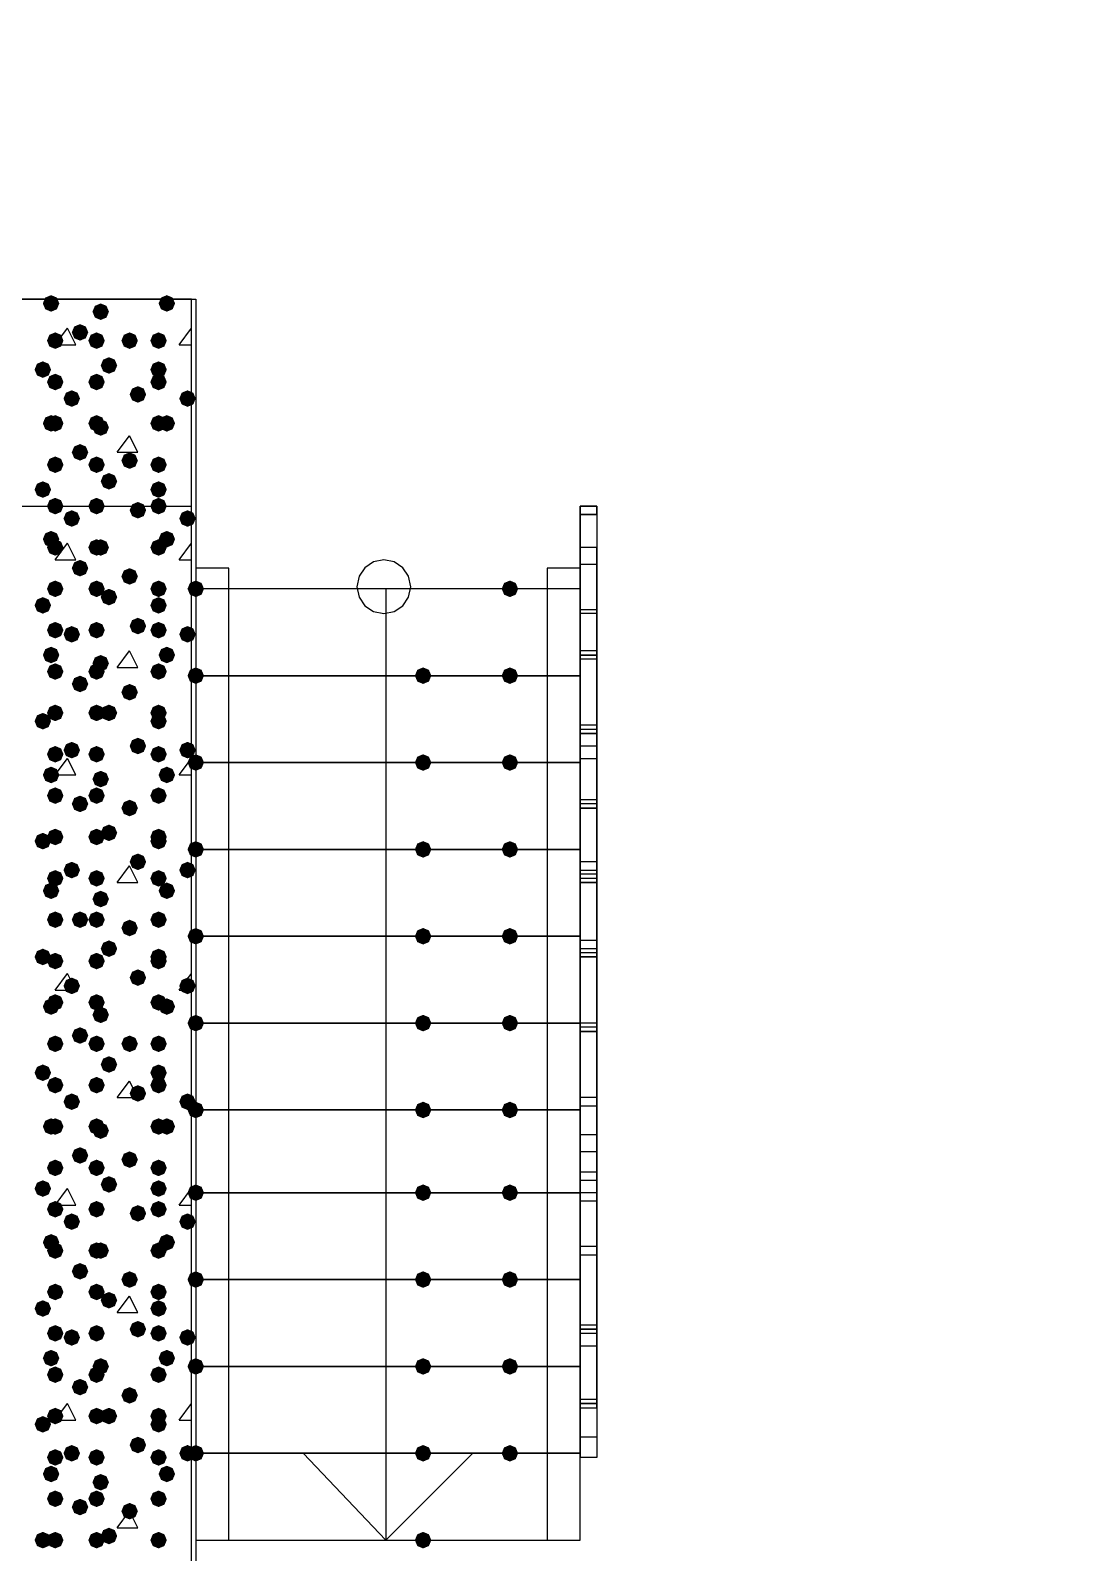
# Model space of a CAD drawing. Header units: millimetres. Extents: x 0 to 420, y 0 to 297.
# Drawn here: x 195.24 to 206.02, y 116.2 to 131.78 of the extents above; entities that cross this region are included whole.
import ezdxf

# ---------------------------------------------------------------- set-up
doc = ezdxf.new("R2010")
doc.units = ezdxf.units.MM
doc.layers.get('0').update_dxf_attribs({"linetype": 'CONTINUOUS'})

msp = doc.modelspace()

# ---------------------------------------------------------------- hatches: boundary and pattern name
at = {"true_color": 0x000007}
for points in [[(195.537667, 128.989667), (195.512796, 128.929871), (195.453, 128.905), (195.393204, 128.929871), (195.368333, 128.989667), (195.393204, 129.049462), (195.453, 129.074333), (195.512796, 129.049463)], [(196.723, 128.989667), (196.698129, 128.929871), (196.638333, 128.905), (196.578537, 128.929871), (196.553667, 128.989667), (196.578537, 129.049462), (196.638333, 129.074333), (196.698129, 129.049463)], [(196.045667, 128.905), (196.020796, 128.845204), (195.961, 128.820333), (195.901204, 128.845204), (195.876333, 128.905), (195.901204, 128.964796), (195.961, 128.989667), (196.020796, 128.964796)], [(195.58, 128.608667), (195.555129, 128.548871), (195.495333, 128.524), (195.435538, 128.548871), (195.410667, 128.608667), (195.435537, 128.668462), (195.495333, 128.693333), (195.555129, 128.668463)], [(195.834, 128.693333), (195.809129, 128.633537), (195.749333, 128.608667), (195.689538, 128.633537), (195.664667, 128.693333), (195.689537, 128.753129), (195.749333, 128.778), (195.809129, 128.753129)], [(196.003333, 128.608667), (195.978462, 128.548871), (195.918667, 128.524), (195.858871, 128.548871), (195.834, 128.608667), (195.858871, 128.668462), (195.918667, 128.693333), (195.978462, 128.668463)], [(196.342, 128.608667), (196.317129, 128.548871), (196.257333, 128.524), (196.197538, 128.548871), (196.172667, 128.608667), (196.197537, 128.668462), (196.257333, 128.693333), (196.317129, 128.668463)], [(196.638333, 128.608667), (196.613463, 128.548871), (196.553667, 128.524), (196.493871, 128.548871), (196.469, 128.608667), (196.493871, 128.668462), (196.553667, 128.693333), (196.613462, 128.668463)], [(195.453, 128.312333), (195.428129, 128.252537), (195.368333, 128.227667), (195.308538, 128.252537), (195.283667, 128.312333), (195.308537, 128.372129), (195.368333, 128.397), (195.428129, 128.372129)], [(196.130333, 128.354667), (196.105462, 128.294871), (196.045667, 128.27), (195.985871, 128.294871), (195.961, 128.354667), (195.985871, 128.414462), (196.045667, 128.439333), (196.105462, 128.414463)], [(196.638333, 128.312333), (196.613463, 128.252537), (196.553667, 128.227667), (196.493871, 128.252537), (196.469, 128.312333), (196.493871, 128.372129), (196.553667, 128.397), (196.613462, 128.372129)], [(195.58, 128.185333), (195.555129, 128.125538), (195.495333, 128.100667), (195.435538, 128.125538), (195.410667, 128.185333), (195.435537, 128.245129), (195.495333, 128.27), (195.555129, 128.245129)], [(196.003333, 128.185333), (195.978462, 128.125538), (195.918667, 128.100667), (195.858871, 128.125538), (195.834, 128.185333), (195.858871, 128.245129), (195.918667, 128.27), (195.978462, 128.245129)], [(196.638333, 128.185333), (196.613463, 128.125538), (196.553667, 128.100667), (196.493871, 128.125538), (196.469, 128.185333), (196.493871, 128.245129), (196.553667, 128.27), (196.613462, 128.245129)], [(195.749333, 128.016), (195.724463, 127.956204), (195.664667, 127.931333), (195.604871, 127.956204), (195.58, 128.016), (195.604871, 128.075796), (195.664667, 128.100667), (195.724462, 128.075796)], [(196.426667, 128.058333), (196.401796, 127.998538), (196.342, 127.973667), (196.282204, 127.998538), (196.257333, 128.058333), (196.282204, 128.118129), (196.342, 128.143), (196.401796, 128.118129)], [(196.934667, 128.016), (196.909796, 127.956204), (196.85, 127.931333), (196.790204, 127.956204), (196.765333, 128.016), (196.790204, 128.075796), (196.85, 128.100667), (196.909796, 128.075796)], [(195.537667, 127.762), (195.512796, 127.702204), (195.453, 127.677333), (195.393204, 127.702204), (195.368333, 127.762), (195.393204, 127.821796), (195.453, 127.846667), (195.512796, 127.821796)], [(195.58, 127.762), (195.555129, 127.702204), (195.495333, 127.677333), (195.435538, 127.702204), (195.410667, 127.762), (195.435537, 127.821796), (195.495333, 127.846667), (195.555129, 127.821796)], [(196.003333, 127.762), (195.978462, 127.702204), (195.918667, 127.677333), (195.858871, 127.702204), (195.834, 127.762), (195.858871, 127.821796), (195.918667, 127.846667), (195.978462, 127.821796)], [(196.045667, 127.719667), (196.020796, 127.659871), (195.961, 127.635), (195.901204, 127.659871), (195.876333, 127.719667), (195.901204, 127.779462), (195.961, 127.804333), (196.020796, 127.779463)], [(196.638333, 127.762), (196.613463, 127.702204), (196.553667, 127.677333), (196.493871, 127.702204), (196.469, 127.762), (196.493871, 127.821796), (196.553667, 127.846667), (196.613462, 127.821796)], [(196.723, 127.762), (196.698129, 127.702204), (196.638333, 127.677333), (196.578537, 127.702204), (196.553667, 127.762), (196.578537, 127.821796), (196.638333, 127.846667), (196.698129, 127.821796)], [(195.834, 127.465667), (195.809129, 127.405871), (195.749333, 127.381), (195.689538, 127.405871), (195.664667, 127.465667), (195.689537, 127.525462), (195.749333, 127.550333), (195.809129, 127.525463)], [(196.342, 127.381), (196.317129, 127.321204), (196.257333, 127.296333), (196.197538, 127.321204), (196.172667, 127.381), (196.197537, 127.440796), (196.257333, 127.465667), (196.317129, 127.440796)], [(195.58, 127.338667), (195.555129, 127.278871), (195.495333, 127.254), (195.435538, 127.278871), (195.410667, 127.338667), (195.435537, 127.398462), (195.495333, 127.423333), (195.555129, 127.398463)], [(196.003333, 127.338667), (195.978462, 127.278871), (195.918667, 127.254), (195.858871, 127.278871), (195.834, 127.338667), (195.858871, 127.398462), (195.918667, 127.423333), (195.978462, 127.398463)], [(196.638333, 127.338667), (196.613463, 127.278871), (196.553667, 127.254), (196.493871, 127.278871), (196.469, 127.338667), (196.493871, 127.398462), (196.553667, 127.423333), (196.613462, 127.398463)], [(195.453, 127.084667), (195.428129, 127.024871), (195.368333, 127), (195.308538, 127.024871), (195.283667, 127.084667), (195.308537, 127.144462), (195.368333, 127.169333), (195.428129, 127.144463)], [(196.130333, 127.169333), (196.105462, 127.109537), (196.045667, 127.084667), (195.985871, 127.109537), (195.961, 127.169333), (195.985871, 127.229129), (196.045667, 127.254), (196.105462, 127.229129)], [(196.638333, 127.084667), (196.613463, 127.024871), (196.553667, 127), (196.493871, 127.024871), (196.469, 127.084667), (196.493871, 127.144462), (196.553667, 127.169333), (196.613462, 127.144463)], [(195.58, 126.915333), (195.555129, 126.855538), (195.495333, 126.830667), (195.435538, 126.855538), (195.410667, 126.915333), (195.435537, 126.975129), (195.495333, 127), (195.555129, 126.975129)], [(196.003333, 126.915333), (195.978462, 126.855538), (195.918667, 126.830667), (195.858871, 126.855538), (195.834, 126.915333), (195.858871, 126.975129), (195.918667, 127), (195.978462, 126.975129)], [(196.638333, 126.915333), (196.613463, 126.855538), (196.553667, 126.830667), (196.493871, 126.855538), (196.469, 126.915333), (196.493871, 126.975129), (196.553667, 127), (196.613462, 126.975129)]]:
    msp.add_hatch(color=0, dxfattribs=at).paths.add_polyline_path(points, flags=0)
at = {"true_color": 0x000008}
for points in [[(195.749333, 126.788333), (195.724463, 126.728537), (195.664667, 126.703667), (195.604871, 126.728537), (195.58, 126.788333), (195.604871, 126.848129), (195.664667, 126.873), (195.724462, 126.848129)], [(196.426667, 126.873), (196.401796, 126.813204), (196.342, 126.788333), (196.282204, 126.813204), (196.257333, 126.873), (196.282204, 126.932796), (196.342, 126.957667), (196.401796, 126.932796)], [(196.934667, 126.788333), (196.909796, 126.728537), (196.85, 126.703667), (196.790204, 126.728537), (196.765333, 126.788333), (196.790204, 126.848129), (196.85, 126.873), (196.909796, 126.848129)], [(195.537667, 126.576667), (195.512796, 126.516871), (195.453, 126.492), (195.393204, 126.516871), (195.368333, 126.576667), (195.393204, 126.636462), (195.453, 126.661333), (195.512796, 126.636463)], [(196.723, 126.576667), (196.698129, 126.516871), (196.638333, 126.492), (196.578537, 126.516871), (196.553667, 126.576667), (196.578537, 126.636462), (196.638333, 126.661333), (196.698129, 126.636463)], [(195.58, 126.492), (195.555129, 126.432204), (195.495333, 126.407333), (195.435538, 126.432204), (195.410667, 126.492), (195.435537, 126.551796), (195.495333, 126.576667), (195.555129, 126.551796)], [(196.003333, 126.492), (195.978462, 126.432204), (195.918667, 126.407333), (195.858871, 126.432204), (195.834, 126.492), (195.858871, 126.551796), (195.918667, 126.576667), (195.978462, 126.551796)], [(196.045667, 126.492), (196.020796, 126.432204), (195.961, 126.407333), (195.901204, 126.432204), (195.876333, 126.492), (195.901204, 126.551796), (195.961, 126.576667), (196.020796, 126.551796)], [(196.638333, 126.492), (196.613463, 126.432204), (196.553667, 126.407333), (196.493871, 126.432204), (196.469, 126.492), (196.493871, 126.551796), (196.553667, 126.576667), (196.613462, 126.551796)], [(195.834, 126.280333), (195.809129, 126.220538), (195.749333, 126.195667), (195.689538, 126.220538), (195.664667, 126.280333), (195.689537, 126.340129), (195.749333, 126.365), (195.809129, 126.340129)], [(196.342, 126.195667), (196.317129, 126.135871), (196.257333, 126.111), (196.197538, 126.135871), (196.172667, 126.195667), (196.197537, 126.255462), (196.257333, 126.280333), (196.317129, 126.255463)], [(195.58, 126.068667), (195.555129, 126.008871), (195.495333, 125.984), (195.435538, 126.008871), (195.410667, 126.068667), (195.435537, 126.128462), (195.495333, 126.153333), (195.555129, 126.128463)], [(196.003333, 126.068667), (195.978462, 126.008871), (195.918667, 125.984), (195.858871, 126.008871), (195.834, 126.068667), (195.858871, 126.128462), (195.918667, 126.153333), (195.978462, 126.128463)], [(196.130333, 125.984), (196.105462, 125.924204), (196.045667, 125.899333), (195.985871, 125.924204), (195.961, 125.984), (195.985871, 126.043796), (196.045667, 126.068667), (196.105462, 126.043796)], [(196.638333, 126.068667), (196.613463, 126.008871), (196.553667, 125.984), (196.493871, 126.008871), (196.469, 126.068667), (196.493871, 126.128462), (196.553667, 126.153333), (196.613462, 126.128463)], [(195.453, 125.899333), (195.428129, 125.839537), (195.368333, 125.814667), (195.308538, 125.839537), (195.283667, 125.899333), (195.308537, 125.959129), (195.368333, 125.984), (195.428129, 125.959129)], [(196.638333, 125.899333), (196.613463, 125.839537), (196.553667, 125.814667), (196.493871, 125.839537), (196.469, 125.899333), (196.493871, 125.959129), (196.553667, 125.984), (196.613462, 125.959129)], [(195.58, 125.645333), (195.555129, 125.585538), (195.495333, 125.560667), (195.435538, 125.585538), (195.410667, 125.645333), (195.435537, 125.705129), (195.495333, 125.73), (195.555129, 125.705129)], [(196.003333, 125.645333), (195.978462, 125.585538), (195.918667, 125.560667), (195.858871, 125.585538), (195.834, 125.645333), (195.858871, 125.705129), (195.918667, 125.73), (195.978462, 125.705129)], [(196.426667, 125.687667), (196.401796, 125.627871), (196.342, 125.603), (196.282204, 125.627871), (196.257333, 125.687667), (196.282204, 125.747462), (196.342, 125.772333), (196.401796, 125.747463)], [(196.638333, 125.645333), (196.613463, 125.585538), (196.553667, 125.560667), (196.493871, 125.585538), (196.469, 125.645333), (196.493871, 125.705129), (196.553667, 125.73), (196.613462, 125.705129)], [(195.749333, 125.603), (195.724463, 125.543204), (195.664667, 125.518333), (195.604871, 125.543204), (195.58, 125.603), (195.604871, 125.662796), (195.664667, 125.687667), (195.724462, 125.662796)], [(196.934667, 125.603), (196.909796, 125.543204), (196.85, 125.518333), (196.790204, 125.543204), (196.765333, 125.603), (196.790204, 125.662796), (196.85, 125.687667), (196.909796, 125.662796)], [(195.537667, 125.391333), (195.512796, 125.331537), (195.453, 125.306667), (195.393204, 125.331537), (195.368333, 125.391333), (195.393204, 125.451129), (195.453, 125.476), (195.512796, 125.451129)], [(196.723, 125.391333), (196.698129, 125.331537), (196.638333, 125.306667), (196.578537, 125.331537), (196.553667, 125.391333), (196.578537, 125.451129), (196.638333, 125.476), (196.698129, 125.451129)], [(195.58, 125.222), (195.555129, 125.162204), (195.495333, 125.137333), (195.435538, 125.162204), (195.410667, 125.222), (195.435537, 125.281796), (195.495333, 125.306667), (195.555129, 125.281796)], [(196.003333, 125.222), (195.978462, 125.162204), (195.918667, 125.137333), (195.858871, 125.162204), (195.834, 125.222), (195.858871, 125.281796), (195.918667, 125.306667), (195.978462, 125.281796)], [(196.045667, 125.306667), (196.020796, 125.246871), (195.961, 125.222), (195.901204, 125.246871), (195.876333, 125.306667), (195.901204, 125.366462), (195.961, 125.391333), (196.020796, 125.366463)], [(196.638333, 125.222), (196.613463, 125.162204), (196.553667, 125.137333), (196.493871, 125.162204), (196.469, 125.222), (196.493871, 125.281796), (196.553667, 125.306667), (196.613462, 125.281796)], [(195.834, 125.095), (195.809129, 125.035204), (195.749333, 125.010333), (195.689538, 125.035204), (195.664667, 125.095), (195.689537, 125.154796), (195.749333, 125.179667), (195.809129, 125.154796)], [(196.342, 125.010333), (196.317129, 124.950538), (196.257333, 124.925667), (196.197538, 124.950538), (196.172667, 125.010333), (196.197537, 125.070129), (196.257333, 125.095), (196.317129, 125.070129)], [(195.453, 124.714), (195.428129, 124.654204), (195.368333, 124.629333), (195.308538, 124.654204), (195.283667, 124.714), (195.308537, 124.773796), (195.368333, 124.798667), (195.428129, 124.773796)], [(195.58, 124.798667), (195.555129, 124.738871), (195.495333, 124.714), (195.435538, 124.738871), (195.410667, 124.798667), (195.435537, 124.858462), (195.495333, 124.883333), (195.555129, 124.858463)], [(196.003333, 124.798667), (195.978462, 124.738871), (195.918667, 124.714), (195.858871, 124.738871), (195.834, 124.798667), (195.858871, 124.858462), (195.918667, 124.883333), (195.978462, 124.858463)], [(196.130333, 124.798667), (196.105462, 124.738871), (196.045667, 124.714), (195.985871, 124.738871), (195.961, 124.798667), (195.985871, 124.858462), (196.045667, 124.883333), (196.105462, 124.858463)], [(196.638333, 124.798667), (196.613463, 124.738871), (196.553667, 124.714), (196.493871, 124.738871), (196.469, 124.798667), (196.493871, 124.858462), (196.553667, 124.883333), (196.613462, 124.858463)], [(196.638333, 124.714), (196.613463, 124.654204), (196.553667, 124.629333), (196.493871, 124.654204), (196.469, 124.714), (196.493871, 124.773796), (196.553667, 124.798667), (196.613462, 124.773796)], [(195.749333, 124.417667), (195.724463, 124.357871), (195.664667, 124.333), (195.604871, 124.357871), (195.58, 124.417667), (195.604871, 124.477462), (195.664667, 124.502333), (195.724462, 124.477463)], [(196.426667, 124.46), (196.401796, 124.400204), (196.342, 124.375333), (196.282204, 124.400204), (196.257333, 124.46), (196.282204, 124.519796), (196.342, 124.544667), (196.401796, 124.519796)], [(196.934667, 124.417667), (196.909796, 124.357871), (196.85, 124.333), (196.790204, 124.357871), (196.765333, 124.417667), (196.790204, 124.477462), (196.85, 124.502333), (196.909796, 124.477463)], [(195.58, 124.375333), (195.555129, 124.315538), (195.495333, 124.290667), (195.435538, 124.315538), (195.410667, 124.375333), (195.435537, 124.435129), (195.495333, 124.46), (195.555129, 124.435129)], [(196.003333, 124.375333), (195.978462, 124.315538), (195.918667, 124.290667), (195.858871, 124.315538), (195.834, 124.375333), (195.858871, 124.435129), (195.918667, 124.46), (195.978462, 124.435129)], [(196.638333, 124.375333), (196.613463, 124.315538), (196.553667, 124.290667), (196.493871, 124.315538), (196.469, 124.375333), (196.493871, 124.435129), (196.553667, 124.46), (196.613462, 124.435129)], [(195.537667, 124.163667), (195.512796, 124.103871), (195.453, 124.079), (195.393204, 124.103871), (195.368333, 124.163667), (195.393204, 124.223462), (195.453, 124.248333), (195.512796, 124.223463)], [(196.045667, 124.121333), (196.020796, 124.061537), (195.961, 124.036667), (195.901204, 124.061537), (195.876333, 124.121333), (195.901204, 124.181129), (195.961, 124.206), (196.020796, 124.181129)], [(196.723, 124.163667), (196.698129, 124.103871), (196.638333, 124.079), (196.578537, 124.103871), (196.553667, 124.163667), (196.578537, 124.223462), (196.638333, 124.248333), (196.698129, 124.223463)], [(195.58, 123.952), (195.555129, 123.892204), (195.495333, 123.867333), (195.435538, 123.892204), (195.410667, 123.952), (195.435537, 124.011796), (195.495333, 124.036667), (195.555129, 124.011796)], [(196.003333, 123.952), (195.978462, 123.892204), (195.918667, 123.867333), (195.858871, 123.892204), (195.834, 123.952), (195.858871, 124.011796), (195.918667, 124.036667), (195.978462, 124.011796)], [(196.638333, 123.952), (196.613463, 123.892204), (196.553667, 123.867333), (196.493871, 123.892204), (196.469, 123.952), (196.493871, 124.011796), (196.553667, 124.036667), (196.613462, 124.011796)], [(195.834, 123.867333), (195.809129, 123.807538), (195.749333, 123.782667), (195.689538, 123.807538), (195.664667, 123.867333), (195.689537, 123.927129), (195.749333, 123.952), (195.809129, 123.927129)], [(196.342, 123.825), (196.317129, 123.765204), (196.257333, 123.740333), (196.197538, 123.765204), (196.172667, 123.825), (196.197537, 123.884796), (196.257333, 123.909667), (196.317129, 123.884796)], [(195.453, 123.486333), (195.428129, 123.426537), (195.368333, 123.401667), (195.308538, 123.426537), (195.283667, 123.486333), (195.308537, 123.546129), (195.368333, 123.571), (195.428129, 123.546129)], [(195.58, 123.528667), (195.555129, 123.468871), (195.495333, 123.444), (195.435538, 123.468871), (195.410667, 123.528667), (195.435537, 123.588462), (195.495333, 123.613333), (195.555129, 123.588463)], [(196.003333, 123.528667), (195.978462, 123.468871), (195.918667, 123.444), (195.858871, 123.468871), (195.834, 123.528667), (195.858871, 123.588462), (195.918667, 123.613333), (195.978462, 123.588463)], [(196.130333, 123.571), (196.105462, 123.511204), (196.045667, 123.486333), (195.985871, 123.511204), (195.961, 123.571), (195.985871, 123.630796), (196.045667, 123.655667), (196.105462, 123.630796)], [(196.638333, 123.528667), (196.613463, 123.468871), (196.553667, 123.444), (196.493871, 123.468871), (196.469, 123.528667), (196.493871, 123.588462), (196.553667, 123.613333), (196.613462, 123.588463)], [(196.638333, 123.486333), (196.613463, 123.426537), (196.553667, 123.401667), (196.493871, 123.426537), (196.469, 123.486333), (196.493871, 123.546129), (196.553667, 123.571), (196.613462, 123.546129)], [(195.749333, 123.19), (195.724463, 123.130204), (195.664667, 123.105333), (195.604871, 123.130204), (195.58, 123.19), (195.604871, 123.249796), (195.664667, 123.274667), (195.724462, 123.249796)], [(196.426667, 123.274667), (196.401796, 123.214871), (196.342, 123.19), (196.282204, 123.214871), (196.257333, 123.274667), (196.282204, 123.334462), (196.342, 123.359333), (196.401796, 123.334463)], [(196.934667, 123.19), (196.909796, 123.130204), (196.85, 123.105333), (196.790204, 123.130204), (196.765333, 123.19), (196.790204, 123.249796), (196.85, 123.274667), (196.909796, 123.249796)], [(195.58, 123.105333), (195.555129, 123.045538), (195.495333, 123.020667), (195.435538, 123.045538), (195.410667, 123.105333), (195.435537, 123.165129), (195.495333, 123.19), (195.555129, 123.165129)], [(196.003333, 123.105333), (195.978462, 123.045538), (195.918667, 123.020667), (195.858871, 123.045538), (195.834, 123.105333), (195.858871, 123.165129), (195.918667, 123.19), (195.978462, 123.165129)], [(196.638333, 123.105333), (196.613463, 123.045538), (196.553667, 123.020667), (196.493871, 123.045538), (196.469, 123.105333), (196.493871, 123.165129), (196.553667, 123.19), (196.613462, 123.165129)], [(195.537667, 122.978333), (195.512796, 122.918538), (195.453, 122.893667), (195.393204, 122.918538), (195.368333, 122.978333), (195.393204, 123.038129), (195.453, 123.063), (195.512796, 123.038129)], [(196.045667, 122.893667), (196.020796, 122.833871), (195.961, 122.809), (195.901204, 122.833871), (195.876333, 122.893667), (195.901204, 122.953462), (195.961, 122.978333), (196.020796, 122.953463)], [(196.723, 122.978333), (196.698129, 122.918538), (196.638333, 122.893667), (196.578537, 122.918538), (196.553667, 122.978333), (196.578537, 123.038129), (196.638333, 123.063), (196.698129, 123.038129)], [(195.58, 122.682), (195.555129, 122.622204), (195.495333, 122.597333), (195.435538, 122.622204), (195.410667, 122.682), (195.435537, 122.741796), (195.495333, 122.766667), (195.555129, 122.741796)], [(195.834, 122.682), (195.809129, 122.622204), (195.749333, 122.597333), (195.689538, 122.622204), (195.664667, 122.682), (195.689537, 122.741796), (195.749333, 122.766667), (195.809129, 122.741796)], [(196.003333, 122.682), (195.978462, 122.622204), (195.918667, 122.597333), (195.858871, 122.622204), (195.834, 122.682), (195.858871, 122.741796), (195.918667, 122.766667), (195.978462, 122.741796)], [(196.638333, 122.682), (196.613463, 122.622204), (196.553667, 122.597333), (196.493871, 122.622204), (196.469, 122.682), (196.493871, 122.741796), (196.553667, 122.766667), (196.613462, 122.741796)], [(196.342, 122.597333), (196.317129, 122.537537), (196.257333, 122.512667), (196.197538, 122.537537), (196.172667, 122.597333), (196.197537, 122.657129), (196.257333, 122.682), (196.317129, 122.657129)], [(196.130333, 122.385667), (196.105462, 122.325871), (196.045667, 122.301), (195.985871, 122.325871), (195.961, 122.385667), (195.985871, 122.445462), (196.045667, 122.470333), (196.105462, 122.445463)], [(195.453, 122.301), (195.428129, 122.241204), (195.368333, 122.216333), (195.308538, 122.241204), (195.283667, 122.301), (195.308537, 122.360796), (195.368333, 122.385667), (195.428129, 122.360796)], [(195.58, 122.258667), (195.555129, 122.198871), (195.495333, 122.174), (195.435538, 122.198871), (195.410667, 122.258667), (195.435537, 122.318462), (195.495333, 122.343333), (195.555129, 122.318463)], [(196.003333, 122.258667), (195.978462, 122.198871), (195.918667, 122.174), (195.858871, 122.198871), (195.834, 122.258667), (195.858871, 122.318462), (195.918667, 122.343333), (195.978462, 122.318463)], [(196.638333, 122.301), (196.613463, 122.241204), (196.553667, 122.216333), (196.493871, 122.241204), (196.469, 122.301), (196.493871, 122.360796), (196.553667, 122.385667), (196.613462, 122.360796)], [(196.638333, 122.258667), (196.613463, 122.198871), (196.553667, 122.174), (196.493871, 122.198871), (196.469, 122.258667), (196.493871, 122.318462), (196.553667, 122.343333), (196.613462, 122.318463)], [(196.426667, 122.089333), (196.401796, 122.029537), (196.342, 122.004667), (196.282204, 122.029537), (196.257333, 122.089333), (196.282204, 122.149129), (196.342, 122.174), (196.401796, 122.149129)], [(195.749333, 122.004667), (195.724463, 121.944871), (195.664667, 121.92), (195.604871, 121.944871), (195.58, 122.004667), (195.604871, 122.064462), (195.664667, 122.089333), (195.724462, 122.064463)], [(196.934667, 122.004667), (196.909796, 121.944871), (196.85, 121.92), (196.790204, 121.944871), (196.765333, 122.004667), (196.790204, 122.064462), (196.85, 122.089333), (196.909796, 122.064463)], [(195.537667, 121.793), (195.512796, 121.733204), (195.453, 121.708333), (195.393204, 121.733204), (195.368333, 121.793), (195.393204, 121.852796), (195.453, 121.877667), (195.512796, 121.852796)], [(195.58, 121.835333), (195.555129, 121.775538), (195.495333, 121.750667), (195.435538, 121.775538), (195.410667, 121.835333), (195.435537, 121.895129), (195.495333, 121.92), (195.555129, 121.895129)], [(196.003333, 121.835333), (195.978462, 121.775538), (195.918667, 121.750667), (195.858871, 121.775538), (195.834, 121.835333), (195.858871, 121.895129), (195.918667, 121.92), (195.978462, 121.895129)], [(196.638333, 121.835333), (196.613463, 121.775538), (196.553667, 121.750667), (196.493871, 121.775538), (196.469, 121.835333), (196.493871, 121.895129), (196.553667, 121.92), (196.613462, 121.895129)], [(196.723, 121.793), (196.698129, 121.733204), (196.638333, 121.708333), (196.578537, 121.733204), (196.553667, 121.793), (196.578537, 121.852796), (196.638333, 121.877667), (196.698129, 121.852796)], [(196.045667, 121.708333), (196.020796, 121.648537), (195.961, 121.623667), (195.901204, 121.648537), (195.876333, 121.708333), (195.901204, 121.768129), (195.961, 121.793), (196.020796, 121.768129)], [(195.834, 121.496667), (195.809129, 121.436871), (195.749333, 121.412), (195.689538, 121.436871), (195.664667, 121.496667), (195.689537, 121.556462), (195.749333, 121.581333), (195.809129, 121.556463)], [(195.58, 121.412), (195.555129, 121.352204), (195.495333, 121.327333), (195.435538, 121.352204), (195.410667, 121.412), (195.435537, 121.471796), (195.495333, 121.496667), (195.555129, 121.471796)], [(196.003333, 121.412), (195.978462, 121.352204), (195.918667, 121.327333), (195.858871, 121.352204), (195.834, 121.412), (195.858871, 121.471796), (195.918667, 121.496667), (195.978462, 121.471796)], [(196.342, 121.412), (196.317129, 121.352204), (196.257333, 121.327333), (196.197538, 121.352204), (196.172667, 121.412), (196.197537, 121.471796), (196.257333, 121.496667), (196.317129, 121.471796)], [(196.638333, 121.412), (196.613463, 121.352204), (196.553667, 121.327333), (196.493871, 121.352204), (196.469, 121.412), (196.493871, 121.471796), (196.553667, 121.496667), (196.613462, 121.471796)], [(196.130333, 121.200333), (196.105462, 121.140537), (196.045667, 121.115667), (195.985871, 121.140537), (195.961, 121.200333), (195.985871, 121.260129), (196.045667, 121.285), (196.105462, 121.260129)], [(195.453, 121.115667), (195.428129, 121.055871), (195.368333, 121.031), (195.308538, 121.055871), (195.283667, 121.115667), (195.308537, 121.175462), (195.368333, 121.200333), (195.428129, 121.175463)], [(195.58, 120.988667), (195.555129, 120.928871), (195.495333, 120.904), (195.435538, 120.928871), (195.410667, 120.988667), (195.435537, 121.048462), (195.495333, 121.073333), (195.555129, 121.048463)], [(196.003333, 120.988667), (195.978462, 120.928871), (195.918667, 120.904), (195.858871, 120.928871), (195.834, 120.988667), (195.858871, 121.048462), (195.918667, 121.073333), (195.978462, 121.048463)], [(196.638333, 121.115667), (196.613463, 121.055871), (196.553667, 121.031), (196.493871, 121.055871), (196.469, 121.115667), (196.493871, 121.175462), (196.553667, 121.200333), (196.613462, 121.175463)], [(196.638333, 120.988667), (196.613463, 120.928871), (196.553667, 120.904), (196.493871, 120.928871), (196.469, 120.988667), (196.493871, 121.048462), (196.553667, 121.073333), (196.613462, 121.048463)], [(195.749333, 120.819333), (195.724463, 120.759537), (195.664667, 120.734667), (195.604871, 120.759537), (195.58, 120.819333), (195.604871, 120.879129), (195.664667, 120.904), (195.724462, 120.879129)], [(196.426667, 120.904), (196.401796, 120.844204), (196.342, 120.819333), (196.282204, 120.844204), (196.257333, 120.904), (196.282204, 120.963796), (196.342, 120.988667), (196.401796, 120.963796)], [(196.934667, 120.819333), (196.909796, 120.759537), (196.85, 120.734667), (196.790204, 120.759537), (196.765333, 120.819333), (196.790204, 120.879129), (196.85, 120.904), (196.909796, 120.879129)], [(195.537667, 120.565333), (195.512796, 120.505538), (195.453, 120.480667), (195.393204, 120.505538), (195.368333, 120.565333), (195.393204, 120.625129), (195.453, 120.65), (195.512796, 120.625129)], [(195.58, 120.565333), (195.555129, 120.505538), (195.495333, 120.480667), (195.435538, 120.505538), (195.410667, 120.565333), (195.435537, 120.625129), (195.495333, 120.65), (195.555129, 120.625129)], [(196.003333, 120.565333), (195.978462, 120.505538), (195.918667, 120.480667), (195.858871, 120.505538), (195.834, 120.565333), (195.858871, 120.625129), (195.918667, 120.65), (195.978462, 120.625129)], [(196.045667, 120.523), (196.020796, 120.463204), (195.961, 120.438333), (195.901204, 120.463204), (195.876333, 120.523), (195.901204, 120.582796), (195.961, 120.607667), (196.020796, 120.582796)], [(196.638333, 120.565333), (196.613463, 120.505538), (196.553667, 120.480667), (196.493871, 120.505538), (196.469, 120.565333), (196.493871, 120.625129), (196.553667, 120.65), (196.613462, 120.625129)], [(196.723, 120.565333), (196.698129, 120.505538), (196.638333, 120.480667), (196.578537, 120.505538), (196.553667, 120.565333), (196.578537, 120.625129), (196.638333, 120.65), (196.698129, 120.625129)], [(195.834, 120.269), (195.809129, 120.209204), (195.749333, 120.184333), (195.689538, 120.209204), (195.664667, 120.269), (195.689537, 120.328796), (195.749333, 120.353667), (195.809129, 120.328796)], [(196.342, 120.226667), (196.317129, 120.166871), (196.257333, 120.142), (196.197538, 120.166871), (196.172667, 120.226667), (196.197537, 120.286462), (196.257333, 120.311333), (196.317129, 120.286463)], [(195.58, 120.142), (195.555129, 120.082204), (195.495333, 120.057333), (195.435538, 120.082204), (195.410667, 120.142), (195.435537, 120.201796), (195.495333, 120.226667), (195.555129, 120.201796)], [(196.003333, 120.142), (195.978462, 120.082204), (195.918667, 120.057333), (195.858871, 120.082204), (195.834, 120.142), (195.858871, 120.201796), (195.918667, 120.226667), (195.978462, 120.201796)], [(196.638333, 120.142), (196.613463, 120.082204), (196.553667, 120.057333), (196.493871, 120.082204), (196.469, 120.142), (196.493871, 120.201796), (196.553667, 120.226667), (196.613462, 120.201796)], [(195.453, 119.930333), (195.428129, 119.870538), (195.368333, 119.845667), (195.308538, 119.870538), (195.283667, 119.930333), (195.308537, 119.990129), (195.368333, 120.015), (195.428129, 119.990129)], [(196.130333, 119.972667), (196.105462, 119.912871), (196.045667, 119.888), (195.985871, 119.912871), (195.961, 119.972667), (195.985871, 120.032462), (196.045667, 120.057333), (196.105462, 120.032463)], [(196.638333, 119.930333), (196.613463, 119.870538), (196.553667, 119.845667), (196.493871, 119.870538), (196.469, 119.930333), (196.493871, 119.990129), (196.553667, 120.015), (196.613462, 119.990129)], [(195.58, 119.718667), (195.555129, 119.658871), (195.495333, 119.634), (195.435538, 119.658871), (195.410667, 119.718667), (195.435537, 119.778462), (195.495333, 119.803333), (195.555129, 119.778463)], [(196.003333, 119.718667), (195.978462, 119.658871), (195.918667, 119.634), (195.858871, 119.658871), (195.834, 119.718667), (195.858871, 119.778462), (195.918667, 119.803333), (195.978462, 119.778463)], [(196.638333, 119.718667), (196.613463, 119.658871), (196.553667, 119.634), (196.493871, 119.658871), (196.469, 119.718667), (196.493871, 119.778462), (196.553667, 119.803333), (196.613462, 119.778463)], [(195.749333, 119.591667), (195.724463, 119.531871), (195.664667, 119.507), (195.604871, 119.531871), (195.58, 119.591667), (195.604871, 119.651462), (195.664667, 119.676333), (195.724462, 119.651463)], [(196.426667, 119.676333), (196.401796, 119.616537), (196.342, 119.591667), (196.282204, 119.616537), (196.257333, 119.676333), (196.282204, 119.736129), (196.342, 119.761), (196.401796, 119.736129)], [(196.934667, 119.591667), (196.909796, 119.531871), (196.85, 119.507), (196.790204, 119.531871), (196.765333, 119.591667), (196.790204, 119.651462), (196.85, 119.676333), (196.909796, 119.651463)], [(195.537667, 119.38), (195.512796, 119.320204), (195.453, 119.295333), (195.393204, 119.320204), (195.368333, 119.38), (195.393204, 119.439796), (195.453, 119.464667), (195.512796, 119.439796)], [(195.58, 119.295333), (195.555129, 119.235538), (195.495333, 119.210667), (195.435538, 119.235538), (195.410667, 119.295333), (195.435537, 119.355129), (195.495333, 119.38), (195.555129, 119.355129)], [(196.003333, 119.295333), (195.978462, 119.235538), (195.918667, 119.210667), (195.858871, 119.235538), (195.834, 119.295333), (195.858871, 119.355129), (195.918667, 119.38), (195.978462, 119.355129)], [(196.045667, 119.295333), (196.020796, 119.235538), (195.961, 119.210667), (195.901204, 119.235538), (195.876333, 119.295333), (195.901204, 119.355129), (195.961, 119.38), (196.020796, 119.355129)], [(196.638333, 119.295333), (196.613463, 119.235538), (196.553667, 119.210667), (196.493871, 119.235538), (196.469, 119.295333), (196.493871, 119.355129), (196.553667, 119.38), (196.613462, 119.355129)], [(196.723, 119.38), (196.698129, 119.320204), (196.638333, 119.295333), (196.578537, 119.320204), (196.553667, 119.38), (196.578537, 119.439796), (196.638333, 119.464667), (196.698129, 119.439796)], [(195.834, 119.083667), (195.809129, 119.023871), (195.749333, 118.999), (195.689538, 119.023871), (195.664667, 119.083667), (195.689537, 119.143462), (195.749333, 119.168333), (195.809129, 119.143463)], [(196.342, 118.999), (196.317129, 118.939204), (196.257333, 118.914333), (196.197538, 118.939204), (196.172667, 118.999), (196.197537, 119.058796), (196.257333, 119.083667), (196.317129, 119.058796)], [(195.58, 118.872), (195.555129, 118.812204), (195.495333, 118.787333), (195.435538, 118.812204), (195.410667, 118.872), (195.435537, 118.931796), (195.495333, 118.956667), (195.555129, 118.931796)], [(196.003333, 118.872), (195.978462, 118.812204), (195.918667, 118.787333), (195.858871, 118.812204), (195.834, 118.872), (195.858871, 118.931796), (195.918667, 118.956667), (195.978462, 118.931796)], [(196.130333, 118.787333), (196.105462, 118.727537), (196.045667, 118.702667), (195.985871, 118.727537), (195.961, 118.787333), (195.985871, 118.847129), (196.045667, 118.872), (196.105462, 118.847129)], [(196.638333, 118.872), (196.613463, 118.812204), (196.553667, 118.787333), (196.493871, 118.812204), (196.469, 118.872), (196.493871, 118.931796), (196.553667, 118.956667), (196.613462, 118.931796)], [(195.453, 118.702667), (195.428129, 118.642871), (195.368333, 118.618), (195.308538, 118.642871), (195.283667, 118.702667), (195.308537, 118.762462), (195.368333, 118.787333), (195.428129, 118.762463)], [(196.638333, 118.702667), (196.613463, 118.642871), (196.553667, 118.618), (196.493871, 118.642871), (196.469, 118.702667), (196.493871, 118.762462), (196.553667, 118.787333), (196.613462, 118.762463)], [(196.426667, 118.491), (196.401796, 118.431204), (196.342, 118.406333), (196.282204, 118.431204), (196.257333, 118.491), (196.282204, 118.550796), (196.342, 118.575667), (196.401796, 118.550796)], [(195.58, 118.448667), (195.555129, 118.388871), (195.495333, 118.364), (195.435538, 118.388871), (195.410667, 118.448667), (195.435537, 118.508462), (195.495333, 118.533333), (195.555129, 118.508463)], [(195.749333, 118.406333), (195.724463, 118.346537), (195.664667, 118.321667), (195.604871, 118.346537), (195.58, 118.406333), (195.604871, 118.466129), (195.664667, 118.491), (195.724462, 118.466129)], [(196.003333, 118.448667), (195.978462, 118.388871), (195.918667, 118.364), (195.858871, 118.388871), (195.834, 118.448667), (195.858871, 118.508462), (195.918667, 118.533333), (195.978462, 118.508463)], [(196.638333, 118.448667), (196.613463, 118.388871), (196.553667, 118.364), (196.493871, 118.388871), (196.469, 118.448667), (196.493871, 118.508462), (196.553667, 118.533333), (196.613462, 118.508463)], [(196.934667, 118.406333), (196.909796, 118.346537), (196.85, 118.321667), (196.790204, 118.346537), (196.765333, 118.406333), (196.790204, 118.466129), (196.85, 118.491), (196.909796, 118.466129)], [(195.537667, 118.194667), (195.512796, 118.134871), (195.453, 118.11), (195.393204, 118.134871), (195.368333, 118.194667), (195.393204, 118.254462), (195.453, 118.279333), (195.512796, 118.254463)], [(196.723, 118.194667), (196.698129, 118.134871), (196.638333, 118.11), (196.578537, 118.134871), (196.553667, 118.194667), (196.578537, 118.254462), (196.638333, 118.279333), (196.698129, 118.254463)], [(195.58, 118.025333), (195.555129, 117.965538), (195.495333, 117.940667), (195.435538, 117.965538), (195.410667, 118.025333), (195.435537, 118.085129), (195.495333, 118.11), (195.555129, 118.085129)], [(196.003333, 118.025333), (195.978462, 117.965538), (195.918667, 117.940667), (195.858871, 117.965538), (195.834, 118.025333), (195.858871, 118.085129), (195.918667, 118.11), (195.978462, 118.085129)], [(196.045667, 118.11), (196.020796, 118.050204), (195.961, 118.025333), (195.901204, 118.050204), (195.876333, 118.11), (195.901204, 118.169796), (195.961, 118.194667), (196.020796, 118.169796)], [(196.638333, 118.025333), (196.613463, 117.965538), (196.553667, 117.940667), (196.493871, 117.965538), (196.469, 118.025333), (196.493871, 118.085129), (196.553667, 118.11), (196.613462, 118.085129)], [(195.834, 117.898333), (195.809129, 117.838538), (195.749333, 117.813667), (195.689538, 117.838538), (195.664667, 117.898333), (195.689537, 117.958129), (195.749333, 117.983), (195.809129, 117.958129)], [(196.342, 117.813667), (196.317129, 117.753871), (196.257333, 117.729), (196.197538, 117.753871), (196.172667, 117.813667), (196.197537, 117.873462), (196.257333, 117.898333), (196.317129, 117.873463)], [(195.58, 117.602), (195.555129, 117.542204), (195.495333, 117.517333), (195.435538, 117.542204), (195.410667, 117.602), (195.435537, 117.661796), (195.495333, 117.686667), (195.555129, 117.661796)], [(196.003333, 117.602), (195.978462, 117.542204), (195.918667, 117.517333), (195.858871, 117.542204), (195.834, 117.602), (195.858871, 117.661796), (195.918667, 117.686667), (195.978462, 117.661796)], [(196.130333, 117.602), (196.105462, 117.542204), (196.045667, 117.517333), (195.985871, 117.542204), (195.961, 117.602), (195.985871, 117.661796), (196.045667, 117.686667), (196.105462, 117.661796)], [(196.638333, 117.602), (196.613463, 117.542204), (196.553667, 117.517333), (196.493871, 117.542204), (196.469, 117.602), (196.493871, 117.661796), (196.553667, 117.686667), (196.613462, 117.661796)], [(195.453, 117.517333), (195.428129, 117.457538), (195.368333, 117.432667), (195.308538, 117.457538), (195.283667, 117.517333), (195.308537, 117.577129), (195.368333, 117.602), (195.428129, 117.577129)], [(196.638333, 117.517333), (196.613463, 117.457538), (196.553667, 117.432667), (196.493871, 117.457538), (196.469, 117.517333), (196.493871, 117.577129), (196.553667, 117.602), (196.613462, 117.577129)], [(196.426667, 117.305667), (196.401796, 117.245871), (196.342, 117.221), (196.282204, 117.245871), (196.257333, 117.305667), (196.282204, 117.365462), (196.342, 117.390333), (196.401796, 117.365463)], [(195.58, 117.178667), (195.555129, 117.118871), (195.495333, 117.094), (195.435538, 117.118871), (195.410667, 117.178667), (195.435537, 117.238462), (195.495333, 117.263333), (195.555129, 117.238463)], [(195.749333, 117.221), (195.724463, 117.161204), (195.664667, 117.136333), (195.604871, 117.161204), (195.58, 117.221), (195.604871, 117.280796), (195.664667, 117.305667), (195.724462, 117.280796)], [(196.003333, 117.178667), (195.978462, 117.118871), (195.918667, 117.094), (195.858871, 117.118871), (195.834, 117.178667), (195.858871, 117.238462), (195.918667, 117.263333), (195.978462, 117.238463)], [(196.638333, 117.178667), (196.613463, 117.118871), (196.553667, 117.094), (196.493871, 117.118871), (196.469, 117.178667), (196.493871, 117.238462), (196.553667, 117.263333), (196.613462, 117.238463)], [(196.934667, 117.221), (196.909796, 117.161204), (196.85, 117.136333), (196.790204, 117.161204), (196.765333, 117.221), (196.790204, 117.280796), (196.85, 117.305667), (196.909796, 117.280796)], [(195.537667, 117.009333), (195.512796, 116.949537), (195.453, 116.924667), (195.393204, 116.949537), (195.368333, 117.009333), (195.393204, 117.069129), (195.453, 117.094), (195.512796, 117.069129)], [(196.045667, 116.924667), (196.020796, 116.864871), (195.961, 116.84), (195.901204, 116.864871), (195.876333, 116.924667), (195.901204, 116.984462), (195.961, 117.009333), (196.020796, 116.984463)], [(196.723, 117.009333), (196.698129, 116.949537), (196.638333, 116.924667), (196.578537, 116.949537), (196.553667, 117.009333), (196.578537, 117.069129), (196.638333, 117.094), (196.698129, 117.069129)], [(195.58, 116.755333), (195.555129, 116.695538), (195.495333, 116.670667), (195.435538, 116.695538), (195.410667, 116.755333), (195.435537, 116.815129), (195.495333, 116.84), (195.555129, 116.815129)], [(196.003333, 116.755333), (195.978462, 116.695538), (195.918667, 116.670667), (195.858871, 116.695538), (195.834, 116.755333), (195.858871, 116.815129), (195.918667, 116.84), (195.978462, 116.815129)], [(196.638333, 116.755333), (196.613463, 116.695538), (196.553667, 116.670667), (196.493871, 116.695538), (196.469, 116.755333), (196.493871, 116.815129), (196.553667, 116.84), (196.613462, 116.815129)], [(195.834, 116.670667), (195.809129, 116.610871), (195.749333, 116.586), (195.689538, 116.610871), (195.664667, 116.670667), (195.689537, 116.730462), (195.749333, 116.755333), (195.809129, 116.730463)], [(196.342, 116.628333), (196.317129, 116.568537), (196.257333, 116.543667), (196.197538, 116.568537), (196.172667, 116.628333), (196.197537, 116.688129), (196.257333, 116.713), (196.317129, 116.688129)], [(195.453, 116.332), (195.428129, 116.272204), (195.368333, 116.247333), (195.308538, 116.272204), (195.283667, 116.332), (195.308537, 116.391796), (195.368333, 116.416667), (195.428129, 116.391796)], [(195.58, 116.332), (195.555129, 116.272204), (195.495333, 116.247333), (195.435538, 116.272204), (195.410667, 116.332), (195.435537, 116.391796), (195.495333, 116.416667), (195.555129, 116.391796)], [(196.003333, 116.332), (195.978462, 116.272204), (195.918667, 116.247333), (195.858871, 116.272204), (195.834, 116.332), (195.858871, 116.391796), (195.918667, 116.416667), (195.978462, 116.391796)], [(196.130333, 116.374333), (196.105462, 116.314537), (196.045667, 116.289667), (195.985871, 116.314537), (195.961, 116.374333), (195.985871, 116.434129), (196.045667, 116.459), (196.105462, 116.434129)], [(196.638333, 116.332), (196.613463, 116.272204), (196.553667, 116.247333), (196.493871, 116.272204), (196.469, 116.332), (196.493871, 116.391796), (196.553667, 116.416667), (196.613462, 116.391796)], [(196.638333, 116.332), (196.613463, 116.272204), (196.553667, 116.247333), (196.493871, 116.272204), (196.469, 116.332), (196.493871, 116.391796), (196.553667, 116.416667), (196.613462, 116.391796)]]:
    msp.add_hatch(color=0, dxfattribs=at).paths.add_polyline_path(points, flags=0)
at = {"true_color": 0x0000fe}
for points in [[(197.019333, 126.068667), (196.994463, 126.008871), (196.934667, 125.984), (196.874871, 126.008871), (196.85, 126.068667), (196.874871, 126.128462), (196.934667, 126.153333), (196.994462, 126.128463)], [(200.236667, 126.068667), (200.211796, 126.008871), (200.152, 125.984), (200.092204, 126.008871), (200.067333, 126.068667), (200.092204, 126.128462), (200.152, 126.153333), (200.211796, 126.128463)], [(197.019333, 125.179667), (196.994463, 125.119871), (196.934667, 125.095), (196.874871, 125.119871), (196.85, 125.179667), (196.874871, 125.239462), (196.934667, 125.264333), (196.994462, 125.239463)], [(199.347667, 125.179667), (199.322796, 125.119871), (199.263, 125.095), (199.203204, 125.119871), (199.178333, 125.179667), (199.203204, 125.239462), (199.263, 125.264333), (199.322796, 125.239463)], [(200.236667, 125.179667), (200.211796, 125.119871), (200.152, 125.095), (200.092204, 125.119871), (200.067333, 125.179667), (200.092204, 125.239462), (200.152, 125.264333), (200.211796, 125.239463)], [(197.019333, 124.290667), (196.994463, 124.230871), (196.934667, 124.206), (196.874871, 124.230871), (196.85, 124.290667), (196.874871, 124.350462), (196.934667, 124.375333), (196.994462, 124.350463)], [(199.347667, 124.290667), (199.322796, 124.230871), (199.263, 124.206), (199.203204, 124.230871), (199.178333, 124.290667), (199.203204, 124.350462), (199.263, 124.375333), (199.322796, 124.350463)], [(200.236667, 124.290667), (200.211796, 124.230871), (200.152, 124.206), (200.092204, 124.230871), (200.067333, 124.290667), (200.092204, 124.350462), (200.152, 124.375333), (200.211796, 124.350463)], [(197.019333, 123.401667), (196.994463, 123.341871), (196.934667, 123.317), (196.874871, 123.341871), (196.85, 123.401667), (196.874871, 123.461462), (196.934667, 123.486333), (196.994462, 123.461463)], [(199.347667, 123.401667), (199.322796, 123.341871), (199.263, 123.317), (199.203204, 123.341871), (199.178333, 123.401667), (199.203204, 123.461462), (199.263, 123.486333), (199.322796, 123.461463)], [(200.236667, 123.401667), (200.211796, 123.341871), (200.152, 123.317), (200.092204, 123.341871), (200.067333, 123.401667), (200.092204, 123.461462), (200.152, 123.486333), (200.211796, 123.461463)], [(197.019333, 122.512667), (196.994463, 122.452871), (196.934667, 122.428), (196.874871, 122.452871), (196.85, 122.512667), (196.874871, 122.572462), (196.934667, 122.597333), (196.994462, 122.572463)], [(199.347667, 122.512667), (199.322796, 122.452871), (199.263, 122.428), (199.203204, 122.452871), (199.178333, 122.512667), (199.203204, 122.572462), (199.263, 122.597333), (199.322796, 122.572463)], [(200.236667, 122.512667), (200.211796, 122.452871), (200.152, 122.428), (200.092204, 122.452871), (200.067333, 122.512667), (200.092204, 122.572462), (200.152, 122.597333), (200.211796, 122.572463)], [(197.019333, 121.623667), (196.994463, 121.563871), (196.934667, 121.539), (196.874871, 121.563871), (196.85, 121.623667), (196.874871, 121.683462), (196.934667, 121.708333), (196.994462, 121.683463)], [(199.347667, 121.623667), (199.322796, 121.563871), (199.263, 121.539), (199.203204, 121.563871), (199.178333, 121.623667), (199.203204, 121.683462), (199.263, 121.708333), (199.322796, 121.683463)], [(200.236667, 121.623667), (200.211796, 121.563871), (200.152, 121.539), (200.092204, 121.563871), (200.067333, 121.623667), (200.092204, 121.683462), (200.152, 121.708333), (200.211796, 121.683463)], [(197.019333, 120.734667), (196.994463, 120.674871), (196.934667, 120.65), (196.874871, 120.674871), (196.85, 120.734667), (196.874871, 120.794462), (196.934667, 120.819333), (196.994462, 120.794463)], [(199.347667, 120.734667), (199.322796, 120.674871), (199.263, 120.65), (199.203204, 120.674871), (199.178333, 120.734667), (199.203204, 120.794462), (199.263, 120.819333), (199.322796, 120.794463)], [(200.236667, 120.734667), (200.211796, 120.674871), (200.152, 120.65), (200.092204, 120.674871), (200.067333, 120.734667), (200.092204, 120.794462), (200.152, 120.819333), (200.211796, 120.794463)], [(197.019333, 119.888), (196.994463, 119.828204), (196.934667, 119.803333), (196.874871, 119.828204), (196.85, 119.888), (196.874871, 119.947796), (196.934667, 119.972667), (196.994462, 119.947796)], [(199.347667, 119.888), (199.322796, 119.828204), (199.263, 119.803333), (199.203204, 119.828204), (199.178333, 119.888), (199.203204, 119.947796), (199.263, 119.972667), (199.322796, 119.947796)], [(200.236667, 119.888), (200.211796, 119.828204), (200.152, 119.803333), (200.092204, 119.828204), (200.067333, 119.888), (200.092204, 119.947796), (200.152, 119.972667), (200.211796, 119.947796)], [(197.019333, 118.999), (196.994463, 118.939204), (196.934667, 118.914333), (196.874871, 118.939204), (196.85, 118.999), (196.874871, 119.058796), (196.934667, 119.083667), (196.994462, 119.058796)], [(199.347667, 118.999), (199.322796, 118.939204), (199.263, 118.914333), (199.203204, 118.939204), (199.178333, 118.999), (199.203204, 119.058796), (199.263, 119.083667), (199.322796, 119.058796)], [(200.236667, 118.999), (200.211796, 118.939204), (200.152, 118.914333), (200.092204, 118.939204), (200.067333, 118.999), (200.092204, 119.058796), (200.152, 119.083667), (200.211796, 119.058796)], [(197.019333, 118.11), (196.994463, 118.050204), (196.934667, 118.025333), (196.874871, 118.050204), (196.85, 118.11), (196.874871, 118.169796), (196.934667, 118.194667), (196.994462, 118.169796)], [(199.347667, 118.11), (199.322796, 118.050204), (199.263, 118.025333), (199.203204, 118.050204), (199.178333, 118.11), (199.203204, 118.169796), (199.263, 118.194667), (199.322796, 118.169796)], [(200.236667, 118.11), (200.211796, 118.050204), (200.152, 118.025333), (200.092204, 118.050204), (200.067333, 118.11), (200.092204, 118.169796), (200.152, 118.194667), (200.211796, 118.169796)], [(197.019333, 117.221), (196.994463, 117.161204), (196.934667, 117.136333), (196.874871, 117.161204), (196.85, 117.221), (196.874871, 117.280796), (196.934667, 117.305667), (196.994462, 117.280796)], [(199.347667, 117.221), (199.322796, 117.161204), (199.263, 117.136333), (199.203204, 117.161204), (199.178333, 117.221), (199.203204, 117.280796), (199.263, 117.305667), (199.322796, 117.280796)], [(200.236667, 117.221), (200.211796, 117.161204), (200.152, 117.136333), (200.092204, 117.161204), (200.067333, 117.221), (200.092204, 117.280796), (200.152, 117.305667), (200.211796, 117.280796)], [(199.347667, 116.332), (199.322796, 116.272204), (199.263, 116.247333), (199.203204, 116.272204), (199.178333, 116.332), (199.203204, 116.391796), (199.263, 116.416667), (199.322796, 116.391796)]]:
    msp.add_hatch(color=0, dxfattribs=at).paths.add_polyline_path(points, flags=0)

# ---------------------------------------------------------------- linework, layer by layer
at = {"color": 0, "true_color": 0x0000fd}
msp.add_lwpolyline([(215.984667, 129.032), (378.46, 129.032), (378.46, 148.124333), (34.459333, 148.124333), (34.459333, 129.032), (196.934667, 129.032), (196.934667, 107.865333), (215.984667, 107.865333)], close=True, dxfattribs=at)
at = {"color": 0, "true_color": 0x000007}
for points in [[(194.775667, 129.032), (194.775667, 126.915333), (196.892333, 126.915333), (196.892333, 129.032)], [(196.934667, 126.280333), (196.934667, 126.068667), (196.934667, 116.332), (197.273333, 116.332), (197.273333, 126.068667), (197.273333, 126.280333)], [(200.533, 126.280333), (200.533, 126.068667), (200.533, 116.332), (200.871667, 116.332), (200.871667, 126.068667), (200.871667, 126.280333)], [(200.871667, 126.068667), (196.934667, 126.068667), (196.934667, 125.179667), (200.871667, 125.179667)], [(200.871667, 125.179667), (196.934667, 125.179667), (196.934667, 124.290667), (200.871667, 124.290667)], [(200.871667, 124.290667), (196.934667, 124.290667), (196.934667, 123.401667), (200.871667, 123.401667)], [(200.871667, 123.401667), (196.934667, 123.401667), (196.934667, 122.512667), (200.871667, 122.512667)], [(200.871667, 122.512667), (196.934667, 122.512667), (196.934667, 121.623667), (200.871667, 121.623667)], [(200.871667, 121.623667), (196.934667, 121.623667), (196.934667, 120.734667), (200.871667, 120.734667)], [(200.871667, 120.734667), (196.934667, 120.734667), (196.934667, 119.888), (200.871667, 119.888)], [(200.871667, 119.888), (196.934667, 119.888), (196.934667, 118.999), (200.871667, 118.999)], [(200.871667, 118.999), (196.934667, 118.999), (196.934667, 118.11), (200.871667, 118.11)], [(200.871667, 118.11), (196.934667, 118.11), (196.934667, 117.221), (200.871667, 117.221)], [(200.871667, 117.221), (196.934667, 117.221), (196.934667, 116.332), (200.871667, 116.332)]]:
    msp.add_lwpolyline(points, close=True, dxfattribs=at)
for points in [[(195.495333, 128.566333), (195.622333, 128.735667)], [(195.707, 128.566333), (195.622333, 128.735667)], [(196.765333, 128.566333), (196.892333, 128.735667)], [(196.892333, 128.693333), (196.892333, 128.735667)], [(195.495333, 128.566333), (195.707, 128.566333)], [(196.765333, 128.566333), (196.892333, 128.566333)], [(196.130333, 127.465667), (196.257333, 127.635)], [(196.342, 127.465667), (196.257333, 127.635)], [(196.130333, 127.465667), (196.342, 127.465667)], [(196.892333, 107.865333), (196.892333, 126.915333)], [(201.041, 126.915333), (200.871667, 126.915333), (200.871667, 126.830667)], [(200.871667, 117.178667), (200.871667, 126.915333), (201.041, 126.915333), (201.041, 117.178667)], [(200.871667, 126.830667), (200.871667, 125.349)], [(200.871667, 124.587), (200.871667, 126.830667), (201.041, 126.830667), (201.041, 125.349), (200.871667, 125.349)], [(200.871667, 123.825), (200.871667, 126.830667), (201.041, 126.830667), (201.041, 124.587), (200.871667, 124.587)], [(200.871667, 126.830667), (201.041, 126.830667), (201.041, 123.825), (200.871667, 123.825)], [(200.871667, 126.322667), (200.871667, 123.274667), (200.871667, 126.830667), (201.041, 126.830667), (201.041, 123.274667), (200.871667, 123.274667), (200.871667, 126.830667), (201.041, 126.830667), (201.041, 123.274667), (200.871667, 123.274667), (200.871667, 126.830667), (201.041, 126.830667), (201.041, 123.274667), (200.871667, 123.274667), (200.871667, 123.19), (201.041, 123.19), (201.041, 123.274667), (200.871667, 123.274667)], [(201.041, 126.830667), (200.871667, 126.830667)], [(201.041, 126.830667), (201.041, 126.915333)], [(199.136, 126.089833), (199.114377, 126.196943), (199.055408, 126.284408), (198.967943, 126.343377), (198.860833, 126.365), (198.753723, 126.343377), (198.666259, 126.284408), (198.60729, 126.196943), (198.585667, 126.089833)], [(201.041, 123.274667), (201.041, 126.322667), (201.041, 126.492), (200.871667, 126.492), (200.871667, 126.322667), (201.041, 126.322667)], [(200.871667, 126.068667), (196.934667, 126.068667)], [(198.585667, 126.089833), (198.60729, 125.982723), (198.666259, 125.895259), (198.753723, 125.83629), (198.860833, 125.814667), (198.967943, 125.83629), (199.055408, 125.895259), (199.114377, 125.982723), (199.136, 126.089833)], [(198.882, 126.068667), (198.882, 125.179667), (198.882, 117.221), (198.882, 116.332), (199.771, 117.221)], [(200.871667, 125.857), (201.041, 125.857)], [(201.041, 125.814667), (200.871667, 125.814667)], [(201.041, 125.433667), (200.871667, 125.433667)], [(201.041, 125.391333), (200.871667, 125.391333)], [(200.871667, 125.391333), (201.041, 125.391333)], [(200.871667, 125.179667), (196.934667, 125.179667)], [(201.041, 124.671667), (200.871667, 124.671667)], [(201.041, 124.629333), (200.871667, 124.629333)], [(200.871667, 124.587), (201.041, 124.587)], [(201.041, 123.274667), (201.041, 124.333), (201.041, 124.46), (200.871667, 124.46), (200.871667, 124.333), (201.041, 124.333)], [(200.871667, 124.333), (200.871667, 123.274667)], [(200.871667, 124.290667), (196.934667, 124.290667)], [(201.041, 123.909667), (200.871667, 123.909667)], [(201.041, 123.867333), (200.871667, 123.867333)], [(200.871667, 123.825), (201.041, 123.825)], [(200.871667, 123.401667), (196.934667, 123.401667)], [(200.871667, 123.19), (200.871667, 123.063)], [(201.041, 123.19), (201.041, 123.063), (200.871667, 123.063)], [(200.871667, 123.19), (200.871667, 122.301)], [(201.041, 123.19), (201.041, 122.301), (200.871667, 122.301)], [(200.871667, 123.19), (200.871667, 121.539)], [(201.041, 123.19), (201.041, 121.539), (200.871667, 121.539)], [(200.871667, 123.19), (200.871667, 120.777), (201.041, 120.777), (201.041, 123.19)], [(200.871667, 123.19), (200.871667, 120.015), (201.041, 120.015), (201.041, 123.19)], [(201.041, 123.147667), (200.871667, 123.147667)], [(201.041, 123.105333), (200.871667, 123.105333)], [(200.871667, 123.063), (201.041, 123.063)], [(200.871667, 122.512667), (196.934667, 122.512667)], [(201.041, 119.888), (201.041, 122.301), (201.041, 122.470333), (200.871667, 122.470333), (200.871667, 122.301), (201.041, 122.301)], [(201.041, 122.385667), (200.871667, 122.385667)], [(201.041, 122.343333), (200.871667, 122.343333)], [(200.871667, 122.301), (200.871667, 119.888), (200.871667, 119.803333), (201.041, 119.803333), (201.041, 119.888), (200.871667, 119.888)], [(200.871667, 122.301), (201.041, 122.301)], [(200.871667, 121.623667), (196.934667, 121.623667)], [(201.041, 121.623667), (200.871667, 121.623667)], [(201.041, 121.581333), (200.871667, 121.581333)], [(200.871667, 121.539), (201.041, 121.539)], [(200.871667, 120.734667), (196.934667, 120.734667)], [(201.041, 120.861667), (200.871667, 120.861667)], [(200.871667, 120.777), (201.041, 120.777)], [(200.871667, 120.777), (201.041, 120.777)], [(201.041, 119.888), (201.041, 120.311333), (201.041, 120.480667), (200.871667, 120.480667), (200.871667, 120.311333), (201.041, 120.311333)], [(200.871667, 120.311333), (200.871667, 119.888)], [(201.041, 120.099667), (200.871667, 120.099667)], [(200.871667, 120.015), (201.041, 120.015)], [(200.871667, 120.015), (201.041, 120.015)], [(200.871667, 119.888), (196.934667, 119.888)], [(200.871667, 119.803333), (200.871667, 119.253), (201.041, 119.253), (201.041, 119.803333)], [(200.871667, 119.803333), (200.871667, 118.491), (201.041, 118.491), (201.041, 119.803333)], [(201.041, 119.337667), (200.871667, 119.337667)], [(200.871667, 119.253), (201.041, 119.253)], [(200.871667, 119.253), (201.041, 119.253)], [(200.871667, 118.999), (196.934667, 118.999)], [(201.041, 118.533333), (200.871667, 118.533333)], [(200.871667, 118.491), (201.041, 118.491)], [(201.041, 118.448667), (201.041, 118.491), (200.871667, 118.491), (200.871667, 118.448667)], [(201.041, 118.448667), (200.871667, 118.448667)], [(200.871667, 118.448667), (200.871667, 118.321667), (201.041, 118.321667)], [(201.041, 117.686667), (201.041, 118.321667), (201.041, 118.448667)], [(200.871667, 118.321667), (200.871667, 117.686667), (201.041, 117.686667)], [(200.871667, 118.11), (196.934667, 118.11)], [(201.041, 117.771333), (200.871667, 117.771333)], [(201.041, 117.729), (200.871667, 117.729)], [(200.871667, 117.729), (200.871667, 117.390333), (200.871667, 117.178667)], [(200.871667, 117.729), (201.041, 117.729)], [(201.041, 117.729), (201.041, 117.390333), (201.041, 117.178667)], [(200.871667, 117.390333), (201.041, 117.390333)], [(200.871667, 117.221), (196.934667, 117.221)], [(198.882, 116.332), (198.035333, 117.221)], [(201.041, 117.178667), (200.871667, 117.178667)]]:
    msp.add_lwpolyline(points, dxfattribs=at)
at = {"color": 0, "true_color": 0x000008}
for points in [[(195.495333, 126.365), (195.622333, 126.534333)], [(195.707, 126.365), (195.622333, 126.534333)], [(196.765333, 126.365), (196.892333, 126.534333)], [(196.892333, 126.492), (196.892333, 126.534333)], [(195.495333, 126.365), (195.707, 126.365)], [(196.765333, 126.365), (196.892333, 126.365)], [(196.130333, 125.264333), (196.257333, 125.433667)], [(196.342, 125.264333), (196.257333, 125.433667)], [(196.130333, 125.264333), (196.342, 125.264333)], [(195.495333, 124.163667), (195.622333, 124.333)], [(195.707, 124.163667), (195.622333, 124.333)], [(196.765333, 124.163667), (196.892333, 124.333)], [(196.892333, 124.290667), (196.892333, 124.333)], [(195.495333, 124.163667), (195.707, 124.163667)], [(196.765333, 124.163667), (196.892333, 124.163667)], [(196.130333, 123.063), (196.257333, 123.232333)], [(196.342, 123.063), (196.257333, 123.232333)], [(196.130333, 123.063), (196.342, 123.063)], [(195.495333, 121.962333), (195.622333, 122.131667)], [(195.707, 121.962333), (195.622333, 122.131667)], [(196.765333, 121.962333), (196.892333, 122.131667)], [(196.892333, 122.047), (196.892333, 122.131667)], [(195.495333, 121.962333), (195.707, 121.962333)], [(196.765333, 121.962333), (196.892333, 121.962333)], [(196.130333, 120.861667), (196.257333, 121.031)], [(196.342, 120.861667), (196.257333, 121.031)], [(196.130333, 120.861667), (196.342, 120.861667)], [(195.495333, 119.761), (195.622333, 119.930333)], [(195.707, 119.761), (195.622333, 119.930333)], [(196.765333, 119.761), (196.892333, 119.930333)], [(196.892333, 119.845667), (196.892333, 119.930333)], [(195.495333, 119.761), (195.707, 119.761)], [(196.765333, 119.761), (196.892333, 119.761)], [(196.130333, 118.660333), (196.257333, 118.829667)], [(196.342, 118.660333), (196.257333, 118.829667)], [(196.130333, 118.660333), (196.342, 118.660333)], [(195.495333, 117.559667), (195.622333, 117.729)], [(195.707, 117.559667), (195.622333, 117.729)], [(196.765333, 117.559667), (196.892333, 117.729)], [(196.892333, 117.644333), (196.892333, 117.729)], [(195.495333, 117.559667), (195.707, 117.559667)], [(196.765333, 117.559667), (196.892333, 117.559667)], [(196.130333, 116.459), (196.257333, 116.628333)], [(196.342, 116.459), (196.257333, 116.628333)], [(196.130333, 116.459), (196.342, 116.459)]]:
    msp.add_lwpolyline(points, dxfattribs=at)

doc.saveas('drawing.dxf')
